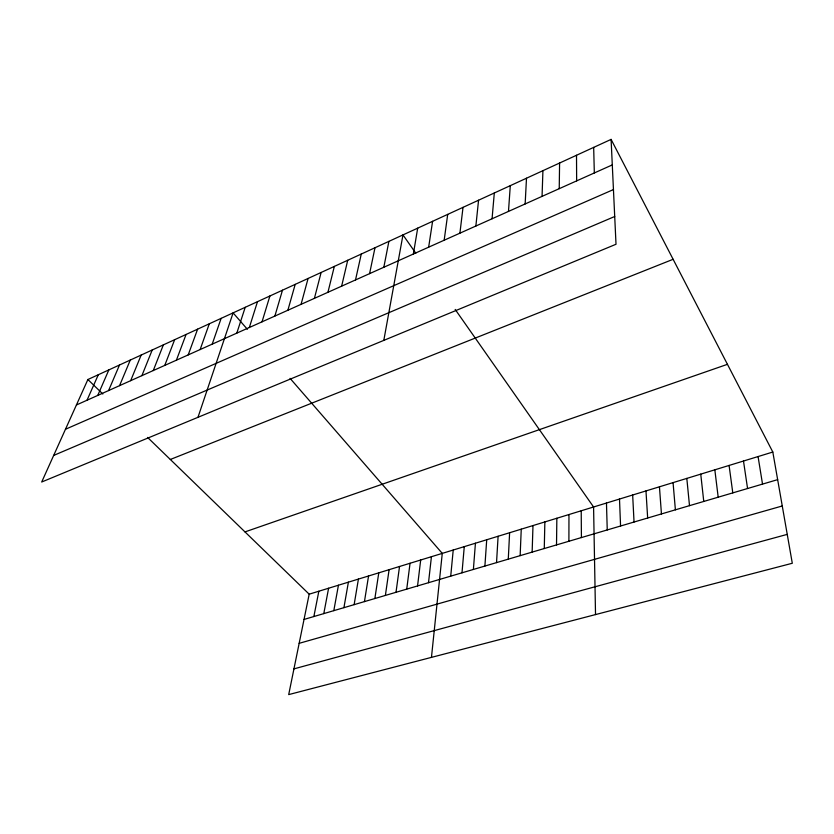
<?xml version="1.0" encoding="UTF-8"?>
<svg xmlns="http://www.w3.org/2000/svg" width="834" height="834" viewBox="0 0 834 834"><rect width="100%" height="100%" fill="white"/><g stroke="black" fill="none" stroke-linecap="round" stroke-linejoin="round"><path stroke-width="1.25" d="M568.903 541.256L568.965 514.536M556.518 544.915L556.851 518.248M559.228 188.682L559.593 163.026M544.268 548.532L544.863 521.928M532.144 552.108L532.989 525.566M542.058 196.376L542.924 170.678M520.145 555.642L521.25 529.163M508.281 559.155L509.616 532.728M525.149 203.955L526.494 178.226M496.532 562.616L498.106 536.262M484.898 566.057L486.712 539.754M508.479 211.419L510.293 185.659M473.389 569.445L475.432 543.215M492.06 218.779L494.312 192.988M461.994 572.812L464.267 546.635M450.725 576.138L453.216 550.023M475.87 226.035L478.56 200.223M431.459 657.369L442.27 553.38L290.076 378.375M428.509 582.695L431.428 556.705M459.909 233.186L463.026 207.353M417.563 585.927L420.69 560M406.731 589.127L410.057 563.252M396.004 592.296L399.538 566.484M444.168 240.234L447.702 214.38M385.381 595.424L389.103 569.685M374.862 598.531L378.782 572.843M428.655 247.177L432.596 221.312M364.448 601.606L368.555 575.981M354.137 604.65L358.422 579.088M413.362 254.036L417.688 228.162M343.921 607.663L348.393 582.163M333.808 610.655L338.448 585.218M383.807 340.387L402.978 234.907L415.791 253.192M323.79 613.605L328.606 588.231M313.865 616.534L318.849 591.223M383.828 267.266L388.894 241.37M147.587 437.423L309.185 594.183L288.7 694.607L792.3 563.263L772.816 452.038L611.093 139.393L87.893 379.512L41.7 482.01L616.013 244.258L611.093 139.393M369.577 273.646L374.998 247.75M355.513 279.943L361.268 254.047M341.638 286.166L347.715 260.271M327.929 292.307L334.34 266.411M314.408 298.363L321.121 272.478M301.064 304.347L308.08 278.462M287.876 310.248L295.194 284.373M274.866 316.076L282.476 290.211M262.022 321.83L269.903 295.987M249.335 327.512L257.487 301.679M236.804 333.131L245.217 307.308M197.971 417.323L233.103 312.875L247.385 329.284M212.201 344.15L221.135 318.369M200.129 349.561L209.303 323.79M188.203 354.898L197.616 329.159M176.412 360.184L186.065 334.465M164.767 365.396L174.64 339.699M153.268 370.557L163.36 344.88M141.895 375.644L152.205 349.999M130.667 380.679L141.175 355.055M119.564 385.652L130.281 360.059M108.587 390.573L119.502 365.011M97.745 395.431L108.847 369.9M87.017 400.226L98.318 374.727M76.415 404.98L612.281 164.913M65.479 429.26L613.438 189.579M53.678 455.427L614.71 216.506M170.324 459.482L673.111 259.301M244.987 531.904L727.446 364.322M309.185 594.183L772.816 452.038M304.035 619.443L777.653 479.644M299.156 643.327L782.261 505.977M293.954 668.868L787.244 534.375M87.893 379.512L102.822 393.992M455.187 309.435L593.579 506.989L595.518 614.585M758.064 456.552L762.526 484.106M743.49 461.025L747.566 488.516M729.083 465.445L732.794 492.884M714.832 469.813L718.189 497.189M700.748 474.129L703.76 501.453M686.82 478.403L689.499 505.665M673.059 482.625L675.394 509.824M659.444 486.795L661.445 513.942M645.975 490.924L647.664 518.008M632.662 495.01L634.038 522.032M619.495 499.045L620.569 526.004M606.464 503.038L607.246 529.944M593.672 147.389L594.329 172.961M581.215 510.783L581.413 537.565M576.513 155.27L576.648 180.884"/></g></svg>
